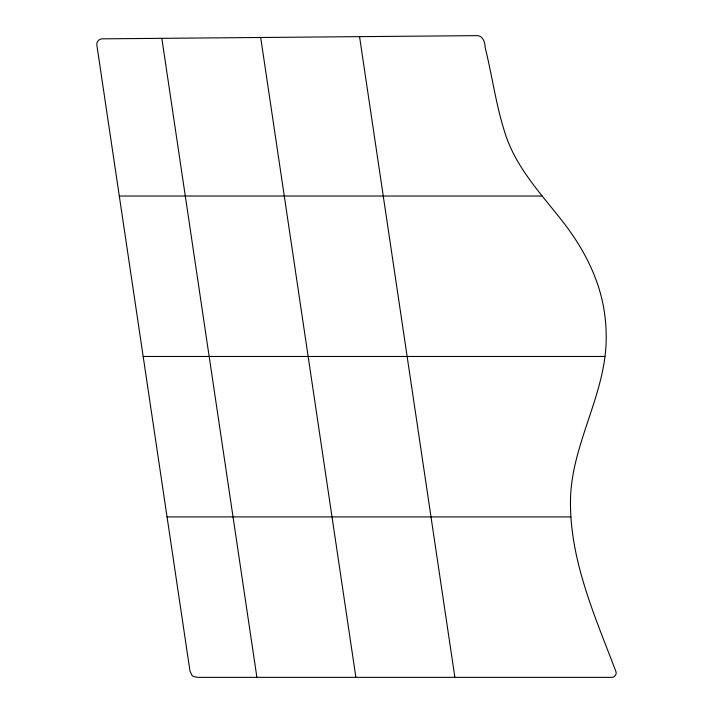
<?xml version="1.0" encoding="UTF-8"?>
<svg xmlns="http://www.w3.org/2000/svg" width="713" height="713" viewBox="0 0 713 713"><rect width="100%" height="100%" fill="white"/><g stroke="black" fill="none" stroke-linecap="round" stroke-linejoin="round"><path stroke-width="1.07" d="M119.312 196.03L542.201 196.03M143.179 356.473L604.918 356.473M167.047 516.907L570.73 516.907M359.548 36.648L454.876 677.35M260.691 37.486L355.885 677.35M161.833 38.333L256.903 677.35M570.543 497.647C568.965 558.537 594.678 615.649 615.872 671.388C617.146 674.035 614.659 677.555 611.754 677.35L197.448 677.35L193.606 676.512A7.317 7.317 0 0 1 191.85 675.166L189.97 671.004L96.87 45.24C96.13 41.987 99.152 38.6 102.458 38.841L476.444 35.65C482.772 35.035 485.107 42.45 485.143 47.459C492.487 76.888 496.23 107.235 505.998 136.014C517.183 168.838 541.452 194.364 562.361 221.164C583.582 248.142 600.07 279.746 604.66 314.094A159.186 159.186 0 0 1 606.184 335.68C607.057 392.15 572.414 441.588 570.543 497.647"/></g></svg>
